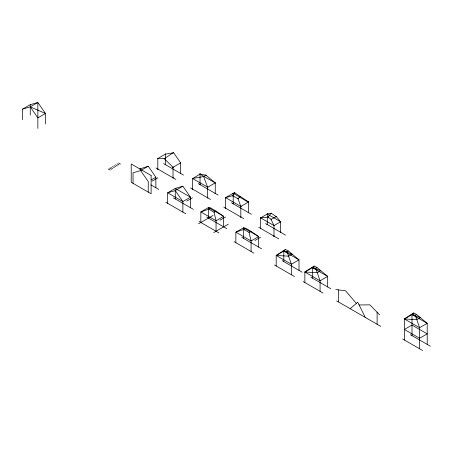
<?xml version="1.0" encoding="UTF-8"?>
<svg xmlns="http://www.w3.org/2000/svg" width="453" height="453" viewBox="0 0 453 453"><rect width="100%" height="100%" fill="white"/><g stroke="black" fill="none" stroke-linecap="round" stroke-linejoin="round"><path stroke-width="0.68" d="M268.097 217.004L268 217.372L268.091 216.981M271.007 219.388L271.256 219.439M240.639 206.528L241.013 206.398M233.216 203.793L233.216 193.261L248.312 202.225L248.635 202.027L248.38 202.231L248.527 201.891L234.711 192.836L233.216 193.261L225.611 197.65L225.611 208.187M280.532 221.874L280.781 221.574L280.679 221.93L276.126 216.375L276.166 216.715M200.192 174.195L199.909 173.935L200.084 174.382L200.3 174.009L200.158 174.286L215.396 182.972M207.831 187.214L207.463 187.423L207.678 187.049L207.723 187.468L207.723 187.129L192.361 178.454M199.881 173.992L200.181 174.252L199.835 174.071M164.111 158.776C164.949 158.312 163.635 158.884 164.399 158.799M172.882 167.384L173.222 167.248L172.916 167.446M225.52 197.463L225.764 197.751L225.583 197.44M232.7 195.832L232.502 195.475M270.979 219.326L273.997 225.588L273.997 236.121M273.799 225.639L274.178 225.481L273.839 225.702M234.529 192.763L234.892 192.933M225.719 197.802L225.651 197.859M232.457 195.498L232.649 195.855M237.848 198.573L238.159 198.584M192.434 189.031L192.514 178.352L192.463 178.709L200.039 174.105L205.951 175.198L215.249 182.887L215.249 193.42M157.808 169.043L157.808 158.505L165.413 154.116L173.459 152.82L173.397 152.44L173.261 152.791L173.55 152.599L180.622 162.893L180.622 173.431M237.819 198.737L237.893 198.539M248.312 202.191L248.527 201.93L248.301 202.14M240.181 196.398L238.012 198.703L240.815 206.432L240.815 216.964M248.414 202.072L240.815 206.432L225.611 197.65L232.542 195.685L234.711 192.836M280.503 221.828L280.645 221.71M206.047 175.385L205.968 174.983L205.962 175.379M260.639 228.408L260.639 217.87L268.012 217.157L271.104 213.233L276.115 216.557M205.979 175.175L203.607 176.551L192.434 178.493M215.26 182.853L207.644 187.276L207.644 197.814M203.425 176.579L203.782 176.455M203.759 176.545L203.459 176.647M276.2 265.99L276.2 255.452L283.799 251.064L285.498 249.484L288.346 250.979L299.008 259.846L299.008 270.379M304.863 282.542L304.863 272.004L312.468 267.615L314.167 266.036L317.015 267.53L327.678 276.398L327.678 286.93M404.399 340.005L404.399 318.935L412.004 314.546L413.697 312.966L416.545 314.456L427.207 323.323L427.207 344.399M271.177 213.397L271.104 213.018L271.041 213.425M350.163 308.697L357.728 302.23L365.288 317.428M180.594 162.882L173.018 167.287L173.018 177.819M283.799 261.602L283.799 251.064L299.008 259.846L291.404 264.235L276.2 255.452L285.498 249.484M312.468 278.153L312.468 267.615L327.678 276.398L320.073 280.786L304.863 272.004L314.167 266.036M412.004 335.616L412.004 314.546L427.207 323.323L419.603 327.712L404.399 318.935L413.697 312.966M157.808 158.505L164.269 158.663L173.386 152.65M22.65 119.609L22.65 109.071L30.255 104.683L37.859 102.486L45.464 113.46L45.464 123.997M139.479 169.088L148.25 166.217L155.855 177.197L155.855 187.729M133.04 183.34L133.04 172.803L140.645 170.611L148.25 166.217M151.177 179.898L155.855 177.197M152.134 181.098L157.797 177.831M167.667 203.329L167.667 192.797L175.271 190.6L182.876 186.211L190.481 197.185L190.481 207.723M186.761 201.087L192.423 197.819M200.843 222.485L200.843 211.947L208.759 209.15L210.702 208.029L215.985 211.081L223.652 216.341L223.652 226.874M208.759 209.15L214.043 212.202L215.985 211.081M198.533 223.816L213.046 215.441M219.937 220.243L225.594 216.976M213.742 232.599L228.25 224.218M235.871 242.706L235.871 232.174L243.788 229.377L245.73 228.255L251.013 231.307L258.68 236.562L258.68 247.1M243.788 229.377L249.071 232.423L251.013 231.307M280.65 232.281L280.65 221.744L273.997 225.588L260.639 217.87L267.293 214.031L271.104 213.233M254.965 240.464L260.622 237.196M282.893 250.99L287.06 251.721L288.346 250.979M311.562 267.542L315.73 268.272L317.015 267.53M411.092 314.467L415.259 315.197L416.545 314.456M268.012 217.157L271.177 219.275L276.137 216.732M234.62 192.638L234.773 193.04M238.148 198.867L237.848 198.81M173.131 167.123L172.853 167.208L173.193 167.214M22.65 109.071L30.255 106.874L37.859 102.486L37.859 128.386M182.876 186.211L175.271 188.403L167.667 192.797L182.876 201.574L190.481 197.185L175.271 188.403L175.271 198.941M165.436 154.331L165.424 153.907L165.351 154.309M359.087 304.965L369.869 304.846L379.693 314.88M276.2 255.452L288.606 256.166L292.134 254.127L283.799 251.064M304.863 272.004L317.276 272.717L320.803 270.679L312.468 267.615M404.399 318.935L416.805 319.648L420.333 317.61L412.004 314.546M335.758 289.518L345.582 290.826L356.364 303.391M210.702 208.029L208.448 207.559L200.843 211.947L216.053 220.73L223.652 216.341L208.448 207.559L208.448 218.097M245.73 228.255L243.476 227.78L235.871 232.174L251.075 240.951L258.68 236.562L243.476 227.78L243.476 238.318M233.085 193.431L233.397 193.159L233.018 193.306M207.78 187.18L207.457 187.338M232.542 195.685L238.012 198.703M280.65 221.744L267.293 214.031L267.293 224.563M163.59 163.601L183.493 175.09M198.216 183.59L218.12 195.079M231.534 202.825L251.438 214.32M265.611 223.595L285.515 235.09M155.985 167.989L175.889 179.479M190.611 187.978L210.515 199.473M223.788 207.134L243.691 218.623M258.81 227.355L278.714 238.844M118.556 163.006L120.458 164.105M117.117 163.839L119.014 164.937M150.883 184.864L158.726 189.388M173.448 197.887L193.352 209.377M206.766 217.123L226.67 228.618M241.794 237.349L261.698 248.839M282.247 260.702L302.151 272.196M310.917 277.253L330.82 288.748M410.446 334.716L430.35 346.211M115.543 164.745L117.446 165.843M114.003 165.634L115.906 166.732M112.44 166.534L114.343 167.633M110.809 167.474L112.712 168.573M109.598 168.176L111.5 169.275M108.188 168.992L110.09 170.09M165.843 202.276L185.747 213.771M199.02 221.432L218.924 232.921M234.042 241.653L253.946 253.148M274.495 265.011L294.399 276.5M303.165 281.562L323.068 293.051M336.647 300.888L380.724 326.341M402.694 339.025L422.598 350.514M240.996 206.358L240.605 206.455M164.269 158.663L173.018 167.287M175.271 190.6L182.876 201.574L182.876 212.112M140.645 170.611L148.25 181.585L148.25 192.123M203.607 176.551L207.644 187.276M415.259 315.197L419.603 327.712L419.603 348.787M315.73 268.272L320.073 280.786L320.073 291.324M287.06 251.721L291.404 264.235L291.404 274.773M249.071 232.423L251.075 240.951L251.075 251.489M214.043 212.202L216.053 220.73L216.053 231.262M377.106 312.236L377.106 324.252M338.346 289.858L338.346 301.874M248.42 202.038L248.42 212.576M200.039 174.105L200.039 184.643M165.413 154.116L165.413 164.654M140.645 168.414L140.645 169.818M30.255 104.683L30.255 115.215M260.503 217.836L260.849 217.887L260.498 217.853M157.644 158.493L158.023 158.505L157.604 158.471M225.486 197.565L225.611 197.848L225.526 197.553M232.417 195.6L232.548 195.889L232.423 195.583M267.1 214.003L267.508 214.043L267.14 213.975M192.304 178.437L192.282 178.425M203.476 176.489L203.476 176.472M157.599 169.031L158.023 169.043L157.599 169.014M165.198 164.637L165.628 164.654L165.203 164.626M172.803 177.808L173.233 177.819L172.808 177.797M180.407 173.42L180.838 173.431L180.413 173.408M192.219 189.02L192.65 189.043L192.248 188.975M199.824 184.631L200.254 184.654L199.835 184.603M207.429 197.797L207.859 197.814L207.429 197.797M215.033 193.408L215.458 193.437L215.039 193.386M225.396 208.17L225.826 208.187L225.401 208.159M233.001 203.782L233.431 203.793L233.001 203.771M240.605 216.953L241.03 216.964L240.605 216.942M248.21 212.565L248.635 212.576L248.21 212.553M260.424 228.397L260.854 228.408L260.424 228.386M267.077 224.552L267.508 224.58L267.089 224.529M273.782 236.109L274.212 236.121L273.788 236.098M280.441 232.264L280.866 232.293L280.447 232.242M45.464 113.46L37.859 117.848L30.255 106.874L45.464 113.46M412.004 325.078L404.399 329.473L419.603 338.249L427.207 333.861L412.004 325.078M151.121 175.47L131.217 163.975L131.217 182.287L151.121 193.776L151.121 175.47"/></g></svg>
